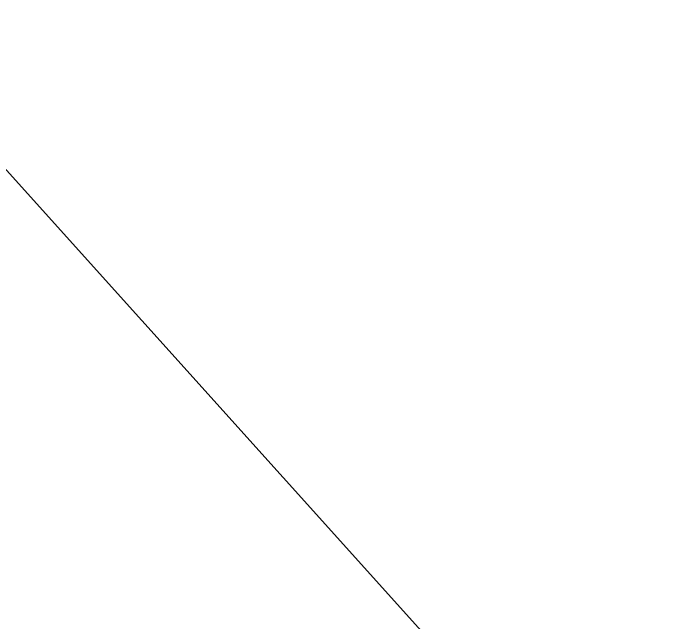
# Model space of a CAD drawing. Header units: millimetres. Extents: x 0 to 841, y 0 to 594.
# Drawn here: x 421.02 to 445.82, y 325.27 to 348.62 of the extents above; entities that cross this region are included whole.
import ezdxf

# ---------------------------------------------------------------- set-up
doc = ezdxf.new("R2010")
doc.units = ezdxf.units.MM
doc.header["$LTSCALE"] = 46.255
doc.layers.get('0').update_dxf_attribs({"linetype": 'CONTINUOUS'})
doc.layers.add('NOTE', color=7, linetype='CONTINUOUS')
doc.styles.get("Standard").update_dxf_attribs({"font": 'txt', "width": 0.85})
doc.dimstyles.get("Standard").update_dxf_attribs({"dimtxt": 3.5, "dimasz": 3.5, "dimexe": 1.5, "dimexo": 1, "dimtad": 1, "dimtxsty": 'STANDARD', "dimblk": '_FILLED', "dimblk1": '_FILLED', "dimblk2": '_FILLED', "dimcen": 0.09, "dimadec": 0, "dimazin": 0, "dimtol": 1, "dimtp": 0.01, "dimtm": 0.01, "dimtfac": 1, "dimtofl": 0, "dimtmove": 0, "dimatfit": 3, "dimldrblk": '_FILLED', "dimfxl": 1, "dimtolj": 1, "dimarcsym": 0})

# ---------------------------------------------------------------- blocks, each defined once
blk = doc.blocks.new('_FILLED')
at = {"color": 0, "linetype": 'BYBLOCK'}
blk.add_solid([(0, 0), (-1, 0.2143), (-1, -0.2143)], dxfattribs=at)

msp = doc.modelspace()

# ---------------------------------------------------------------- linework, layer by layer
at = {"color": 7, "linetype": 'CONTINUOUS'}
msp.add_arc((446.438, 331.457), 10, 264.2965, 346.961, dxfattribs=at)

# ---------------------------------------------------------------- leaders
at = {"layer": 'NOTE', "color": 2, "linetype": 'CONTINUOUS'}
for points in [[(458.203, 301.035), (415.336, 348.621), (409.336, 348.621)], [(450.096, 299.296), (394.611, 333.761), (388.611, 333.761)]]:
    msp.add_leader(points, dimstyle='STANDARD', override={"dimtad": 0, "dimldrblk": 'DOT'}, dxfattribs=at)

doc.saveas('drawing.dxf')
